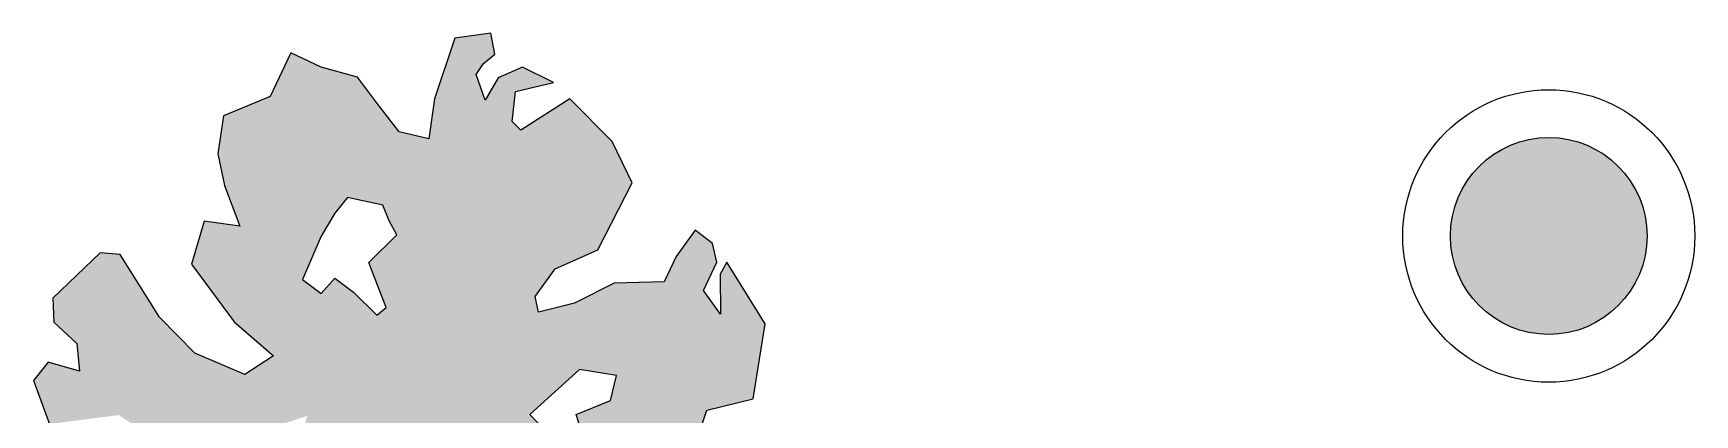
# Model space of a CAD drawing. Header units: millimetres. Extents: x 441156 to 441876, y 4514765 to 4515211.
# Drawn here: x 441677.065 to 441681.578, y 4514824.023 to 4514825.057 of the extents above; entities that cross this region are included whole.
import ezdxf

# ---------------------------------------------------------------- set-up
doc = ezdxf.new("R2010")
doc.units = ezdxf.units.MM
doc.layers.add('01_eléctrico', color=170, linetype='Continuous')
doc.layers.add('01_piscinas', color=254, linetype='Continuous')

msp = doc.modelspace()

# ---------------------------------------------------------------- hatches: boundary and pattern name
at = {"layer": '01_eléctrico'}
h = msp.add_hatch(color=256, dxfattribs=at)
h.dxf.hatch_style = 1
edge = h.paths.add_edge_path()
edge.add_arc((441681.18158689, 4514824.50751383), 0.26712452, 0, 360)
at = {"layer": '01_piscinas'}
h = msp.add_hatch(dxfattribs=at)
h.set_pattern_fill('DOTS', color=256, scale=0.0396, style=0)
h.set_pattern_definition([(0, (438264.99656, 4512649.501485), (0.014597253, 0.029194506), [0, -0.029194506])])
h.paths.add_polyline_path([(441678.43675145, 4514824.30053834), (441678.42768596, 4514824.34362566), (441678.48214979, 4514824.41821035), (441678.59795128, 4514824.47019667), (441678.69190383, 4514824.65147844), (441678.6368622, 4514824.76350011), (441678.52245268, 4514824.87929425), (441678.38909833, 4514824.79432881), (441678.36570287, 4514824.81800741), (441678.374407, 4514824.89942397), (441678.47822955, 4514824.92405258), (441678.39327967, 4514824.96497941), (441678.32712068, 4514824.93601978), (441678.29223653, 4514824.87553056), (441678.26796954, 4514824.94514237), (441678.28814726, 4514824.97546486), (441678.31893185, 4514825.00074539), (441678.3077369, 4514825.05725072), (441678.20970503, 4514825.04359364), (441678.15435458, 4514824.87968027), (441678.13908092, 4514824.77100063), (441678.05866379, 4514824.79038381), (441677.99695482, 4514824.86979565), (441677.94556927, 4514824.93863538), (441677.84651099, 4514824.96562251), (441677.76412409, 4514825.00383158), (441677.70796399, 4514824.88591256), (441677.58127699, 4514824.83355694), (441677.56622491, 4514824.73034632), (441677.58447965, 4514824.64429396), (441677.6260109, 4514824.53455962), (441677.52907727, 4514824.54800985), (441677.49462151, 4514824.43064939), (441677.61006225, 4514824.27432993), (441677.71737123, 4514824.18267832), (441677.63945006, 4514824.1317111), (441677.50376459, 4514824.19007543), (441677.40755788, 4514824.28744646), (441677.30081612, 4514824.45761098), (441677.24680058, 4514824.46153583), (441677.11731907, 4514824.33873857), (441677.12009849, 4514824.27391833), (441677.18268412, 4514824.21614477), (441677.19043462, 4514824.14060001), (441677.10482483, 4514824.16523868), (441677.06496479, 4514824.11535509), (441677.10884227, 4514823.99755286), (441677.29664536, 4514824.0218411), (441677.42582318, 4514823.93627482), (441677.26103429, 4514823.87743108), (441677.1489559, 4514823.84989544), (441677.09727662, 4514823.77806201), (441677.1609605, 4514823.74739577), (441677.06451713, 4514823.70403589), (441677.14536745, 4514823.62790036), (441677.25290315, 4514823.60928927), (441677.23265842, 4514823.51133414), (441677.20706647, 4514823.48079812), (441677.27403512, 4514823.46376342), (441677.46900576, 4514823.53154177), (441677.55922012, 4514823.55311097), (441677.51382178, 4514823.43543896), (441677.38061717, 4514823.28819101), (441677.45862107, 4514823.20924309), (441677.4755759, 4514823.22599518), (441677.45327868, 4514823.27678109), (441677.51593133, 4514823.28664017), (441677.54320445, 4514823.22524864), (441677.54963513, 4514823.11712756), (441677.61725372, 4514823.04869062), (441677.64350557, 4514823.09551481), (441677.63421851, 4514823.1331331), (441677.75448572, 4514823.09594314), (441677.79505278, 4514823.09436675), (441677.81267265, 4514823.19497851), (441677.88533929, 4514823.25114009), (441677.86114413, 4514823.38850342), (441677.85127413, 4514823.54515658), (441677.92314684, 4514823.44976472), (441677.9555927, 4514823.24773692), (441677.837301, 4514823.00086282), (441677.87823937, 4514822.94247295), (441677.98408875, 4514822.94821791), (441678.03739728, 4514822.99575304), (441678.07468952, 4514823.04823551), (441678.14887764, 4514823.00706166), (441678.2754258, 4514822.92403311), (441678.36629011, 4514822.89420009), (441678.42544125, 4514822.8850775), (441678.42135197, 4514822.9850118), (441678.32279904, 4514823.09045072), (441678.31870463, 4514823.12281352), (441678.41710782, 4514823.07965711), (441678.52326663, 4514823.02852745), (441678.58657919, 4514823.05467469), (441678.58079847, 4514823.11139354), (441678.47004503, 4514823.18400573), (441678.47552145, 4514823.251733), (441678.4696888, 4514823.37608111), (441678.33210539, 4514823.52102286), (441678.42516137, 4514823.54528556), (441678.70061678, 4514823.32850371), (441678.804001, 4514823.34231318), (441678.9000631, 4514823.37479615), (441678.83157298, 4514823.48916629), (441678.88925456, 4514823.50974988), (441678.98018589, 4514823.54754949), (441679.01236759, 4514823.80818197), (441678.98875537, 4514823.82651045), (441678.85438489, 4514823.91733222), (441678.89431194, 4514824.03484845), (441679.0200604, 4514824.06550464), (441679.0526753, 4514824.26938477), (441678.94849652, 4514824.43683153), (441678.9308866, 4514824.40391016), (441678.93190787, 4514824.29569445), (441678.88577685, 4514824.35933982), (441678.92143984, 4514824.43612058), (441678.90990437, 4514824.48715351), (441678.86267511, 4514824.52369157), (441678.81105771, 4514824.45191928), (441678.77851979, 4514824.38336217), (441678.64298406, 4514824.379444), (441678.53522165, 4514824.32501457)])
h.paths.add_polyline_path([(441678.02287348, 4514824.31349141), (441677.99765743, 4514824.29248973), (441677.93461732, 4514824.35549476), (441677.88418524, 4514824.39329778), (441677.84636117, 4514824.35129442), (441677.79592908, 4514824.38909744), (441677.84636117, 4514824.50670682), (441677.88418524, 4514824.56971184), (441677.91780663, 4514824.61171519), (441678.01446813, 4514824.59071351), (441678.03127883, 4514824.54871017), (441678.0522922, 4514824.51090715), (441677.97664407, 4514824.43530112), (441677.98925209, 4514824.40169844)], flags=16)
h.paths.add_polyline_path([(441678.41372217, 4514824.0236683), (441678.54820775, 4514824.14547801), (441678.64907193, 4514824.12867667), (441678.63226123, 4514824.06147131), (441678.5398024, 4514824.0236683), (441678.56501845, 4514823.94386193), (441678.49357299, 4514823.87245624), (441678.48937031, 4514823.94386193)], flags=16)
h.paths.add_polyline_path([(441677.8085371, 4514824.01946796), (441677.78332106, 4514823.91865992), (441677.8085371, 4514823.85985523), (441677.87577988, 4514823.89765825), (441677.86737454, 4514823.83045288), (441677.85476652, 4514823.79264987), (441677.75390233, 4514823.72544451), (441677.64883548, 4514823.78424921), (441677.61101141, 4514823.83045288), (441677.66564618, 4514823.89345791), (441677.73288896, 4514823.93546126), (441677.73288896, 4514823.99426595)], flags=16)

# ---------------------------------------------------------------- linework, layer by layer
at = {"layer": '01_eléctrico'}
for radius in [0.39659919, 0.26712452]:
    msp.add_circle((441681.18158689, 4514824.50751383, 0.00000053), radius, dxfattribs=at)
at = {"layer": '01_piscinas'}
for p, q in [((441678.3077369, 4514825.05725072, 0.00000053), (441678.20970503, 4514825.04359364, 0.00000053)), ((441678.31893185, 4514825.00074539, 0.00000053), (441678.3077369, 4514825.05725072, 0.00000053)), ((441677.76412409, 4514825.00383159, 0.00000053), (441677.70796399, 4514824.88591257, 0.00000053)), ((441677.84651099, 4514824.96562252, 0.00000053), (441677.76412409, 4514825.00383159, 0.00000053)), ((441678.20970503, 4514825.04359364, 0.00000053), (441678.15435458, 4514824.87968027, 0.00000053)), ((441678.28814726, 4514824.97546486, 0.00000053), (441678.31893185, 4514825.00074539, 0.00000053)), ((441677.94556927, 4514824.93863538, 0.00000053), (441677.84651099, 4514824.96562252, 0.00000053)), ((441678.26796954, 4514824.94514237, 0.00000053), (441678.28814726, 4514824.97546486, 0.00000053)), ((441678.39327967, 4514824.96497942, 0.00000053), (441678.32712068, 4514824.93601978, 0.00000053)), ((441678.47822955, 4514824.92405258, 0.00000053), (441678.39327967, 4514824.96497942, 0.00000053)), ((441677.99695482, 4514824.86979566, 0.00000053), (441677.94556927, 4514824.93863538, 0.00000053)), ((441678.29223653, 4514824.87553056, 0.00000053), (441678.26796954, 4514824.94514237, 0.00000053)), ((441678.32712068, 4514824.93601978, 0.00000053), (441678.29223653, 4514824.87553056, 0.00000053)), ((441678.374407, 4514824.89942397, 0.00000053), (441678.47822955, 4514824.92405258, 0.00000053)), ((441677.70796399, 4514824.88591257, 0.00000053), (441677.58127699, 4514824.83355695, 0.00000053)), ((441678.05866379, 4514824.79038381, 0.00000053), (441677.99695482, 4514824.86979566, 0.00000053)), ((441678.15435458, 4514824.87968027, 0.00000053), (441678.13908092, 4514824.77100063, 0.00000053)), ((441678.36570287, 4514824.81800741, 0.00000053), (441678.374407, 4514824.89942397, 0.00000053)), ((441678.52245268, 4514824.87929425, 0.00000053), (441678.38909833, 4514824.79432881, 0.00000053)), ((441678.6368622, 4514824.76350012, 0.00000053), (441678.52245268, 4514824.87929425, 0.00000053)), ((441677.58127699, 4514824.83355695, 0.00000053), (441677.56622491, 4514824.73034632, 0.00000053)), ((441678.13908092, 4514824.77100063, 0.00000053), (441678.05866379, 4514824.79038381, 0.00000053)), ((441678.38909833, 4514824.79432881, 0.00000053), (441678.36570287, 4514824.81800741, 0.00000053)), ((441677.56622491, 4514824.73034632, 0.00000053), (441677.58447965, 4514824.64429396, 0.00000053)), ((441678.69190383, 4514824.65147844, 0.00000053), (441678.6368622, 4514824.76350012, 0.00000053)), ((441677.58447965, 4514824.64429396, 0.00000053), (441677.6260109, 4514824.53455962, 0.00000053)), ((441678.59795128, 4514824.47019667, 0.00000053), (441678.69190383, 4514824.65147844, 0.00000053)), ((441677.91780663, 4514824.61171519, 0.00000053), (441677.88418524, 4514824.56971185, 0.00000053)), ((441678.01446813, 4514824.59071352, 0.00000053), (441677.91780663, 4514824.61171519, 0.00000053)), ((441677.52907727, 4514824.54800985, 0.00000053), (441677.49462151, 4514824.43064939, 0.00000053)), ((441677.6260109, 4514824.53455962, 0.00000053), (441677.52907727, 4514824.54800985, 0.00000053)), ((441677.88418524, 4514824.56971185, 0.00000053), (441677.84636117, 4514824.50670682, 0.00000053)), ((441678.03127883, 4514824.54871017, 0.00000053), (441678.01446813, 4514824.59071352, 0.00000053)), ((441678.0522922, 4514824.51090716, 0.00000053), (441678.03127883, 4514824.54871017, 0.00000053)), ((441677.84636117, 4514824.50670682, 0.00000053), (441677.79592908, 4514824.38909744, 0.00000053)), ((441677.97664407, 4514824.43530112, 0.00000053), (441678.0522922, 4514824.51090716, 0.00000053)), ((441678.86267511, 4514824.52369157, 0.00000053), (441678.81105771, 4514824.45191928, 0.00000053)), ((441678.90990437, 4514824.48715351, 0.00000053), (441678.86267511, 4514824.52369157, 0.00000053)), ((441677.24680058, 4514824.46153583, 0.00000053), (441677.11731907, 4514824.33873857, 0.00000053)), ((441677.30081612, 4514824.45761099, 0.00000053), (441677.24680058, 4514824.46153583, 0.00000053)), ((441677.40755788, 4514824.28744646, 0.00000053), (441677.30081612, 4514824.45761099, 0.00000053)), ((441678.48214979, 4514824.41821035, 0.00000053), (441678.59795128, 4514824.47019667, 0.00000053)), ((441678.92143984, 4514824.43612059, 0.00000053), (441678.90990437, 4514824.48715351, 0.00000053)), ((441677.49462151, 4514824.43064939, 0.00000053), (441677.61006225, 4514824.27432993, 0.00000053)), ((441677.98925209, 4514824.40169844, 0.00000053), (441677.97664407, 4514824.43530112, 0.00000053)), ((441678.42768596, 4514824.34362566, 0.00000053), (441678.48214979, 4514824.41821035, 0.00000053)), ((441678.81105771, 4514824.45191928, 0.00000053), (441678.77851979, 4514824.38336218, 0.00000053)), ((441678.88577685, 4514824.35933982, 0.00000053), (441678.92143984, 4514824.43612059, 0.00000053)), ((441678.94849652, 4514824.43683153, 0.00000053), (441678.9308866, 4514824.40391017, 0.00000053)), ((441679.0526753, 4514824.26938477, 0.00000053), (441678.94849652, 4514824.43683153, 0.00000053)), ((441677.79592908, 4514824.38909744, 0.00000053), (441677.84636117, 4514824.35129443, 0.00000053)), ((441677.84636117, 4514824.35129443, 0.00000053), (441677.88418524, 4514824.39329778, 0.00000053)), ((441677.88418524, 4514824.39329778, 0.00000053), (441677.93461732, 4514824.35549476, 0.00000053)), ((441678.02287348, 4514824.31349141, 0.00000053), (441677.98925209, 4514824.40169844, 0.00000053)), ((441678.64298406, 4514824.379444, 0.00000053), (441678.53522165, 4514824.32501457, 0.00000053)), ((441678.77851979, 4514824.38336218, 0.00000053), (441678.64298406, 4514824.379444, 0.00000053)), ((441678.9308866, 4514824.40391017, 0.00000053), (441678.93190787, 4514824.29569445, 0.00000053)), ((441677.11731907, 4514824.33873857, 0.00000053), (441677.12009849, 4514824.27391833, 0.00000053)), ((441677.93461732, 4514824.35549476, 0.00000053), (441677.99765743, 4514824.29248974, 0.00000053)), ((441678.43675145, 4514824.30053835, 0.00000053), (441678.42768596, 4514824.34362566, 0.00000053)), ((441678.53522165, 4514824.32501457, 0.00000053), (441678.43675145, 4514824.30053835, 0.00000053)), ((441678.93190787, 4514824.29569445, 0.00000053), (441678.88577685, 4514824.35933982, 0.00000053)), ((441677.50376459, 4514824.19007543, 0.00000053), (441677.40755788, 4514824.28744646, 0.00000053)), ((441677.99765743, 4514824.29248974, 0.00000053), (441678.02287348, 4514824.31349141, 0.00000053)), ((441677.12009849, 4514824.27391833, 0.00000053), (441677.18268412, 4514824.21614477, 0.00000053)), ((441677.61006225, 4514824.27432993, 0.00000053), (441677.71737123, 4514824.18267832, 0.00000053)), ((441679.0200604, 4514824.06550464, 0.00000053), (441679.0526753, 4514824.26938477, 0.00000053)), ((441677.18268412, 4514824.21614477, 0.00000053), (441677.19043462, 4514824.14060002, 0.00000053)), ((441677.63945006, 4514824.1317111, 0.00000053), (441677.50376459, 4514824.19007543, 0.00000053)), ((441677.10482483, 4514824.16523869, 0.00000053), (441677.06496479, 4514824.11535509, 0.00000053)), ((441677.19043462, 4514824.14060002, 0.00000053), (441677.10482483, 4514824.16523869, 0.00000053)), ((441677.71737123, 4514824.18267832, 0.00000053), (441677.63945006, 4514824.1317111, 0.00000053)), ((441678.54820775, 4514824.14547801, 0.00000053), (441678.41372217, 4514824.0236683, 0.00000053)), ((441678.64907193, 4514824.12867667, 0.00000053), (441678.54820775, 4514824.14547801, 0.00000053)), ((441677.06496479, 4514824.11535509, 0.00000053), (441677.10884227, 4514823.99755286, 0.00000053)), ((441678.63226123, 4514824.06147131, 0.00000053), (441678.64907193, 4514824.12867667, 0.00000053)), ((441678.5398024, 4514824.0236683, 0.00000053), (441678.63226123, 4514824.06147131, 0.00000053)), ((441678.89431194, 4514824.03484845, 0.00000053), (441679.0200604, 4514824.06550464, 0.00000053)), ((441678.41372217, 4514824.0236683, 0.00000053), (441678.48937031, 4514823.94386193, 0.00000053)), ((441678.56501845, 4514823.94386193, 0.00000053), (441678.5398024, 4514824.0236683, 0.00000053)), ((441678.85438489, 4514823.91733222, 0.00000053), (441678.89431194, 4514824.03484845, 0.00000053))]:
    msp.add_line(p, q, dxfattribs=at)

doc.saveas('drawing.dxf')
